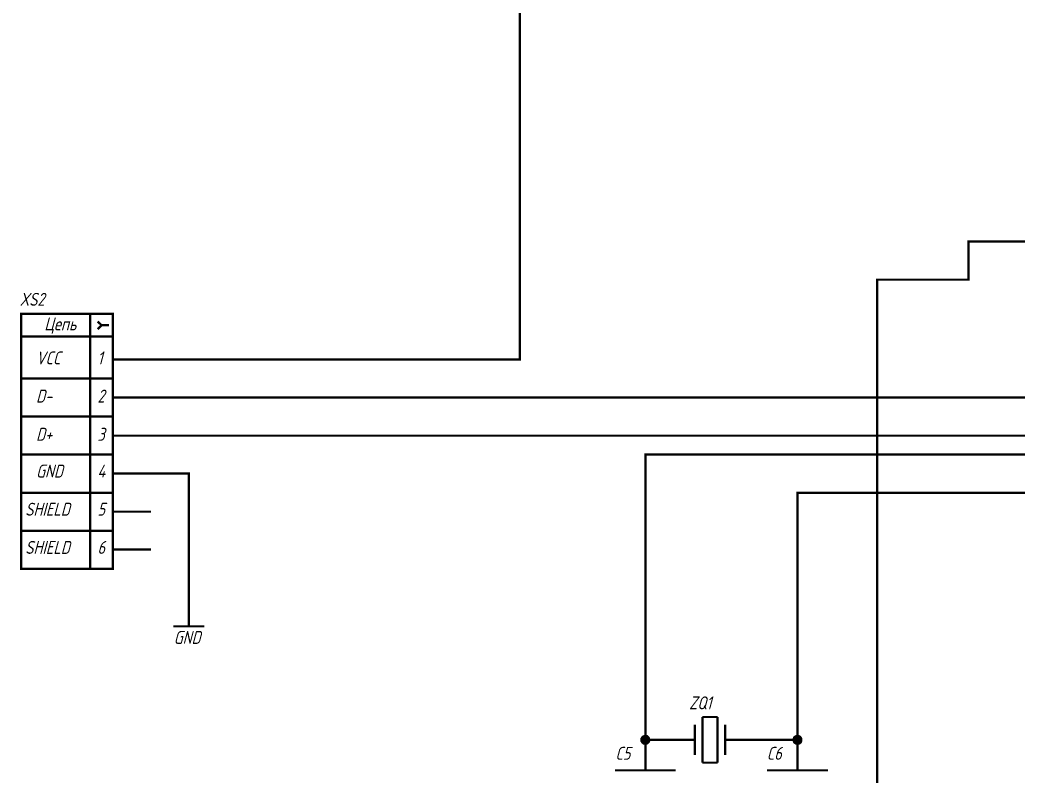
# Model space of a CAD drawing. Header units: millimetres. Extents: x 0 to 841, y 0 to 594.
# Drawn here: x 165.8 to 297, y 153.8 to 253.1 of the extents above; entities that cross this region are included whole.
import ezdxf

# ---------------------------------------------------------------- set-up
doc = ezdxf.new("R2010")
doc.units = ezdxf.units.MM
doc.layers.add('Sheet', color=255, linetype='Continuous')
doc.styles.get("Standard").update_dxf_attribs({"font": '', "oblique": 15})
doc.styles.get('Standard').set_extended_font_data('GOST type A')

msp = doc.modelspace()

# ---------------------------------------------------------------- linework, layer by layer
at = {"layer": 'Sheet', "color": 18, "true_color": 0x000000, "const_width": 0.3}
for points in [[(183.01, 208.5), (183.01, 208.5), (231.51, 208.5), (231.51, 278.99), (248.51, 278.99), (248.51, 294.49)], [(465.5, 103.5), (278.5, 103.5), (278.5, 218.99), (290.51, 218.99), (290.51, 224), (305.52, 224), (305.52, 224), (338.02, 224), (338.02, 221), (339.5, 221)], [(175.01, 214.51), (175.01, 181)], [(176.52, 213.01), (176, 213.5)], [(176.52, 213.01), (176, 212.49)], [(177.5, 213.01), (176.52, 213.01)], [(178.02, 211.51), (166.01, 211.51)], [(178.02, 208.5), (183.01, 208.5)], [(178.02, 206), (166.01, 206)], [(183.01, 198.49), (312.01, 198.49), (312.01, 206), (339.5, 206)], [(178.02, 203.49), (183.01, 203.49)], [(183.01, 203.49), (307.02, 203.49), (307.02, 203.49), (317.01, 203.49), (317.01, 201), (339.5, 201)], [(178.02, 201), (166.01, 201)], [(178.02, 198.49), (183.01, 198.49)], [(178.02, 196.01), (166.01, 196.01)], [(248.02, 157.5), (248.02, 158.51), (248.02, 196.01), (339.5, 196.01)], [(178.02, 193.5), (183.01, 193.5)], [(188.01, 178.49), (188.01, 193.5), (183.01, 193.5)], [(178.02, 190.99), (166.01, 190.99)], [(268.02, 157.5), (268.02, 158.51), (268.02, 190.99), (339.5, 190.99)], [(178.02, 188.5), (183.01, 188.5)], [(178.02, 185.99), (166.01, 185.99)], [(178.02, 183.51), (183.01, 183.51)], [(188.01, 178.49), (188.01, 173.43)], [(185.97, 173.43), (190.04, 173.43)], [(255.52, 155.51), (255.52, 161.51)], [(255.52, 161.51), (257.51, 161.51)], [(257.51, 161.51), (257.51, 155.51)], [(254.51, 160.51), (254.51, 156.5)], [(258.5, 160.51), (258.5, 156.5)], [(247.5, 158.51), (247.5, 158.53), (247.5, 158.56), (247.5, 158.58), (247.5, 158.6), (247.52, 158.62), (247.52, 158.65), (247.52, 158.69), (247.55, 158.71), (247.55, 158.71), (247.57, 158.74), (247.57, 158.76), (247.59, 158.78), (247.59, 158.8), (247.61, 158.83), (247.64, 158.85), (247.66, 158.85), (247.66, 158.87), (247.68, 158.89), (247.7, 158.92), (247.73, 158.92), (247.75, 158.94), (247.77, 158.94), (247.79, 158.96), (247.82, 158.96), (247.84, 158.98), (247.86, 158.98), (247.88, 158.98), (247.91, 159), (247.93, 159), (247.97, 159), (247.99, 159), (248.02, 159)], [(247.5, 158.51), (247.5, 158.53), (247.5, 158.56), (247.5, 158.58), (247.5, 158.6), (247.52, 158.62), (247.52, 158.65), (247.52, 158.69), (247.55, 158.71), (247.55, 158.71), (247.57, 158.74), (247.57, 158.76), (247.59, 158.78), (247.59, 158.8), (247.61, 158.83), (247.64, 158.85), (247.66, 158.85), (247.66, 158.87), (247.68, 158.89), (247.7, 158.92), (247.73, 158.92), (247.75, 158.94), (247.77, 158.94), (247.79, 158.96), (247.82, 158.96), (247.84, 158.98), (247.86, 158.98), (247.88, 158.98), (247.91, 159), (247.93, 159), (247.97, 159), (247.99, 159), (248.02, 159)], [(247.5, 158.51), (247.5, 158.53), (247.5, 158.56), (247.5, 158.58), (247.5, 158.6), (247.52, 158.62), (247.52, 158.65), (247.52, 158.69), (247.55, 158.71), (247.55, 158.71), (247.57, 158.74), (247.57, 158.76), (247.59, 158.78), (247.59, 158.8), (247.61, 158.83), (247.64, 158.85), (247.66, 158.85), (247.66, 158.87), (247.68, 158.89), (247.7, 158.92), (247.73, 158.92), (247.75, 158.94), (247.77, 158.94), (247.79, 158.96), (247.82, 158.96), (247.84, 158.98), (247.86, 158.98), (247.88, 158.98), (247.91, 159), (247.93, 159), (247.97, 159), (247.99, 159), (248.02, 159)], [(247.5, 158.51), (247.5, 158.53), (247.5, 158.56), (247.5, 158.58), (247.5, 158.6), (247.52, 158.62), (247.52, 158.65), (247.52, 158.69), (247.55, 158.71), (247.55, 158.71), (247.57, 158.74), (247.57, 158.76), (247.59, 158.78), (247.59, 158.8), (247.61, 158.83), (247.64, 158.85), (247.66, 158.85), (247.66, 158.87), (247.68, 158.89), (247.7, 158.92), (247.73, 158.92), (247.75, 158.94), (247.77, 158.94), (247.79, 158.96), (247.82, 158.96), (247.84, 158.98), (247.86, 158.98), (247.88, 158.98), (247.91, 159), (247.93, 159), (247.97, 159), (247.99, 159), (248.02, 159)], [(247.5, 158.51), (247.5, 158.53), (247.5, 158.56), (247.5, 158.58), (247.5, 158.6), (247.52, 158.62), (247.52, 158.65), (247.52, 158.69), (247.55, 158.71), (247.55, 158.71), (247.57, 158.74), (247.57, 158.76), (247.59, 158.78), (247.59, 158.8), (247.61, 158.83), (247.64, 158.85), (247.66, 158.85), (247.66, 158.87), (247.68, 158.89), (247.7, 158.92), (247.73, 158.92), (247.75, 158.94), (247.77, 158.94), (247.79, 158.96), (247.82, 158.96), (247.84, 158.98), (247.86, 158.98), (247.88, 158.98), (247.91, 159), (247.93, 159), (247.97, 159), (247.99, 159), (248.02, 159)], [(247.5, 158.51), (247.5, 158.53), (247.5, 158.56), (247.5, 158.58), (247.5, 158.6), (247.52, 158.62), (247.52, 158.65), (247.52, 158.69), (247.55, 158.71), (247.55, 158.71), (247.57, 158.74), (247.57, 158.76), (247.59, 158.78), (247.59, 158.8), (247.61, 158.83), (247.64, 158.85), (247.66, 158.85), (247.66, 158.87), (247.68, 158.89), (247.7, 158.92), (247.73, 158.92), (247.75, 158.94), (247.77, 158.94), (247.79, 158.96), (247.82, 158.96), (247.84, 158.98), (247.86, 158.98), (247.88, 158.98), (247.91, 159), (247.93, 159), (247.97, 159), (247.99, 159), (248.02, 159)], [(247.5, 158.51), (247.5, 158.53), (247.5, 158.56), (247.5, 158.58), (247.5, 158.6), (247.52, 158.62), (247.52, 158.65), (247.52, 158.69), (247.55, 158.71), (247.55, 158.71), (247.57, 158.74), (247.57, 158.76), (247.59, 158.78), (247.59, 158.8), (247.61, 158.83), (247.64, 158.85), (247.66, 158.85), (247.66, 158.87), (247.68, 158.89), (247.7, 158.92), (247.73, 158.92), (247.75, 158.94), (247.77, 158.94), (247.79, 158.96), (247.82, 158.96), (247.84, 158.98), (247.86, 158.98), (247.88, 158.98), (247.91, 159), (247.93, 159), (247.97, 159), (247.99, 159), (248.02, 159)], [(247.5, 158.51), (247.5, 158.53), (247.5, 158.56), (247.5, 158.58), (247.5, 158.6), (247.52, 158.62), (247.52, 158.65), (247.52, 158.69), (247.55, 158.71), (247.55, 158.71), (247.57, 158.74), (247.57, 158.76), (247.59, 158.78), (247.59, 158.8), (247.61, 158.83), (247.64, 158.85), (247.66, 158.85), (247.66, 158.87), (247.68, 158.89), (247.7, 158.92), (247.73, 158.92), (247.75, 158.94), (247.77, 158.94), (247.79, 158.96), (247.82, 158.96), (247.84, 158.98), (247.86, 158.98), (247.88, 158.98), (247.91, 159), (247.93, 159), (247.97, 159), (247.99, 159), (248.02, 159)], [(248.02, 159), (248.02, 159)], [(248.02, 159), (248.04, 159), (248.06, 159), (248.08, 159), (248.11, 159), (248.13, 158.98), (248.15, 158.98), (248.2, 158.98), (248.2, 158.96), (248.22, 158.96), (248.24, 158.94), (248.26, 158.94), (248.29, 158.92), (248.31, 158.92), (248.33, 158.89), (248.35, 158.87), (248.38, 158.85), (248.38, 158.85), (248.4, 158.83), (248.42, 158.8), (248.42, 158.78), (248.44, 158.76), (248.44, 158.74), (248.47, 158.71), (248.47, 158.71), (248.49, 158.69), (248.49, 158.65), (248.49, 158.62), (248.51, 158.6), (248.51, 158.58), (248.51, 158.56), (248.51, 158.53), (248.51, 158.51)], [(248.02, 159), (248.02, 159)], [(248.02, 159), (248.04, 159), (248.06, 159), (248.08, 159), (248.11, 159), (248.13, 158.98), (248.15, 158.98), (248.2, 158.98), (248.2, 158.96), (248.22, 158.96), (248.24, 158.94), (248.26, 158.94), (248.29, 158.92), (248.31, 158.92), (248.33, 158.89), (248.35, 158.87), (248.38, 158.85), (248.38, 158.85), (248.4, 158.83), (248.42, 158.8), (248.42, 158.78), (248.44, 158.76), (248.44, 158.74), (248.47, 158.71), (248.47, 158.71), (248.49, 158.69), (248.49, 158.65), (248.49, 158.62), (248.51, 158.6), (248.51, 158.58), (248.51, 158.56), (248.51, 158.53), (248.51, 158.51)], [(248.02, 159), (248.02, 159)], [(248.02, 159), (248.04, 159), (248.06, 159), (248.08, 159), (248.11, 159), (248.13, 158.98), (248.15, 158.98), (248.2, 158.98), (248.2, 158.96), (248.22, 158.96), (248.24, 158.94), (248.26, 158.94), (248.29, 158.92), (248.31, 158.92), (248.33, 158.89), (248.35, 158.87), (248.38, 158.85), (248.38, 158.85), (248.4, 158.83), (248.42, 158.8), (248.42, 158.78), (248.44, 158.76), (248.44, 158.74), (248.47, 158.71), (248.47, 158.71), (248.49, 158.69), (248.49, 158.65), (248.49, 158.62), (248.51, 158.6), (248.51, 158.58), (248.51, 158.56), (248.51, 158.53), (248.51, 158.51)], [(248.02, 159), (248.02, 159)], [(248.02, 159), (248.04, 159), (248.06, 159), (248.08, 159), (248.11, 159), (248.13, 158.98), (248.15, 158.98), (248.2, 158.98), (248.2, 158.96), (248.22, 158.96), (248.24, 158.94), (248.26, 158.94), (248.29, 158.92), (248.31, 158.92), (248.33, 158.89), (248.35, 158.87), (248.38, 158.85), (248.38, 158.85), (248.4, 158.83), (248.42, 158.8), (248.42, 158.78), (248.44, 158.76), (248.44, 158.74), (248.47, 158.71), (248.47, 158.71), (248.49, 158.69), (248.49, 158.65), (248.49, 158.62), (248.51, 158.6), (248.51, 158.58), (248.51, 158.56), (248.51, 158.53), (248.51, 158.51)], [(248.02, 159), (248.02, 159)], [(248.02, 159), (248.04, 159), (248.06, 159), (248.08, 159), (248.11, 159), (248.13, 158.98), (248.15, 158.98), (248.2, 158.98), (248.2, 158.96), (248.22, 158.96), (248.24, 158.94), (248.26, 158.94), (248.29, 158.92), (248.31, 158.92), (248.33, 158.89), (248.35, 158.87), (248.38, 158.85), (248.38, 158.85), (248.4, 158.83), (248.42, 158.8), (248.42, 158.78), (248.44, 158.76), (248.44, 158.74), (248.47, 158.71), (248.47, 158.71), (248.49, 158.69), (248.49, 158.65), (248.49, 158.62), (248.51, 158.6), (248.51, 158.58), (248.51, 158.56), (248.51, 158.53), (248.51, 158.51)], [(248.02, 159), (248.02, 159)], [(248.02, 159), (248.04, 159), (248.06, 159), (248.08, 159), (248.11, 159), (248.13, 158.98), (248.15, 158.98), (248.2, 158.98), (248.2, 158.96), (248.22, 158.96), (248.24, 158.94), (248.26, 158.94), (248.29, 158.92), (248.31, 158.92), (248.33, 158.89), (248.35, 158.87), (248.38, 158.85), (248.38, 158.85), (248.4, 158.83), (248.42, 158.8), (248.42, 158.78), (248.44, 158.76), (248.44, 158.74), (248.47, 158.71), (248.47, 158.71), (248.49, 158.69), (248.49, 158.65), (248.49, 158.62), (248.51, 158.6), (248.51, 158.58), (248.51, 158.56), (248.51, 158.53), (248.51, 158.51)], [(248.02, 159), (248.02, 159)], [(248.02, 159), (248.04, 159), (248.06, 159), (248.08, 159), (248.11, 159), (248.13, 158.98), (248.15, 158.98), (248.2, 158.98), (248.2, 158.96), (248.22, 158.96), (248.24, 158.94), (248.26, 158.94), (248.29, 158.92), (248.31, 158.92), (248.33, 158.89), (248.35, 158.87), (248.38, 158.85), (248.38, 158.85), (248.4, 158.83), (248.42, 158.8), (248.42, 158.78), (248.44, 158.76), (248.44, 158.74), (248.47, 158.71), (248.47, 158.71), (248.49, 158.69), (248.49, 158.65), (248.49, 158.62), (248.51, 158.6), (248.51, 158.58), (248.51, 158.56), (248.51, 158.53), (248.51, 158.51)], [(248.02, 159), (248.02, 159)], [(248.02, 159), (248.04, 159), (248.06, 159), (248.08, 159), (248.11, 159), (248.13, 158.98), (248.15, 158.98), (248.2, 158.98), (248.2, 158.96), (248.22, 158.96), (248.24, 158.94), (248.26, 158.94), (248.29, 158.92), (248.31, 158.92), (248.33, 158.89), (248.35, 158.87), (248.38, 158.85), (248.38, 158.85), (248.4, 158.83), (248.42, 158.8), (248.42, 158.78), (248.44, 158.76), (248.44, 158.74), (248.47, 158.71), (248.47, 158.71), (248.49, 158.69), (248.49, 158.65), (248.49, 158.62), (248.51, 158.6), (248.51, 158.58), (248.51, 158.56), (248.51, 158.53), (248.51, 158.51)], [(267.51, 158.51), (267.51, 158.53), (267.51, 158.56), (267.51, 158.58), (267.51, 158.6), (267.53, 158.62), (267.53, 158.65), (267.53, 158.69), (267.55, 158.71), (267.55, 158.71), (267.57, 158.74), (267.57, 158.76), (267.59, 158.78), (267.59, 158.8), (267.62, 158.83), (267.64, 158.85), (267.66, 158.85), (267.66, 158.87), (267.68, 158.89), (267.71, 158.92), (267.73, 158.92), (267.75, 158.94), (267.77, 158.94), (267.8, 158.96), (267.82, 158.96), (267.84, 158.98), (267.86, 158.98), (267.89, 158.98), (267.91, 159), (267.93, 159), (267.98, 159), (268, 159), (268.02, 159)], [(267.51, 158.51), (267.51, 158.53), (267.51, 158.56), (267.51, 158.58), (267.51, 158.6), (267.53, 158.62), (267.53, 158.65), (267.53, 158.69), (267.55, 158.71), (267.55, 158.71), (267.57, 158.74), (267.57, 158.76), (267.59, 158.78), (267.59, 158.8), (267.62, 158.83), (267.64, 158.85), (267.66, 158.85), (267.66, 158.87), (267.68, 158.89), (267.71, 158.92), (267.73, 158.92), (267.75, 158.94), (267.77, 158.94), (267.8, 158.96), (267.82, 158.96), (267.84, 158.98), (267.86, 158.98), (267.89, 158.98), (267.91, 159), (267.93, 159), (267.98, 159), (268, 159), (268.02, 159)], [(267.51, 158.51), (267.51, 158.53), (267.51, 158.56), (267.51, 158.58), (267.51, 158.6), (267.53, 158.62), (267.53, 158.65), (267.53, 158.69), (267.55, 158.71), (267.55, 158.71), (267.57, 158.74), (267.57, 158.76), (267.59, 158.78), (267.59, 158.8), (267.62, 158.83), (267.64, 158.85), (267.66, 158.85), (267.66, 158.87), (267.68, 158.89), (267.71, 158.92), (267.73, 158.92), (267.75, 158.94), (267.77, 158.94), (267.8, 158.96), (267.82, 158.96), (267.84, 158.98), (267.86, 158.98), (267.89, 158.98), (267.91, 159), (267.93, 159), (267.98, 159), (268, 159), (268.02, 159)], [(267.51, 158.51), (267.51, 158.53), (267.51, 158.56), (267.51, 158.58), (267.51, 158.6), (267.53, 158.62), (267.53, 158.65), (267.53, 158.69), (267.55, 158.71), (267.55, 158.71), (267.57, 158.74), (267.57, 158.76), (267.59, 158.78), (267.59, 158.8), (267.62, 158.83), (267.64, 158.85), (267.66, 158.85), (267.66, 158.87), (267.68, 158.89), (267.71, 158.92), (267.73, 158.92), (267.75, 158.94), (267.77, 158.94), (267.8, 158.96), (267.82, 158.96), (267.84, 158.98), (267.86, 158.98), (267.89, 158.98), (267.91, 159), (267.93, 159), (267.98, 159), (268, 159), (268.02, 159)], [(267.51, 158.51), (267.51, 158.53), (267.51, 158.56), (267.51, 158.58), (267.51, 158.6), (267.53, 158.62), (267.53, 158.65), (267.53, 158.69), (267.55, 158.71), (267.55, 158.71), (267.57, 158.74), (267.57, 158.76), (267.59, 158.78), (267.59, 158.8), (267.62, 158.83), (267.64, 158.85), (267.66, 158.85), (267.66, 158.87), (267.68, 158.89), (267.71, 158.92), (267.73, 158.92), (267.75, 158.94), (267.77, 158.94), (267.8, 158.96), (267.82, 158.96), (267.84, 158.98), (267.86, 158.98), (267.89, 158.98), (267.91, 159), (267.93, 159), (267.98, 159), (268, 159), (268.02, 159)], [(267.51, 158.51), (267.51, 158.53), (267.51, 158.56), (267.51, 158.58), (267.51, 158.6), (267.53, 158.62), (267.53, 158.65), (267.53, 158.69), (267.55, 158.71), (267.55, 158.71), (267.57, 158.74), (267.57, 158.76), (267.59, 158.78), (267.59, 158.8), (267.62, 158.83), (267.64, 158.85), (267.66, 158.85), (267.66, 158.87), (267.68, 158.89), (267.71, 158.92), (267.73, 158.92), (267.75, 158.94), (267.77, 158.94), (267.8, 158.96), (267.82, 158.96), (267.84, 158.98), (267.86, 158.98), (267.89, 158.98), (267.91, 159), (267.93, 159), (267.98, 159), (268, 159), (268.02, 159)], [(267.51, 158.51), (267.51, 158.53), (267.51, 158.56), (267.51, 158.58), (267.51, 158.6), (267.53, 158.62), (267.53, 158.65), (267.53, 158.69), (267.55, 158.71), (267.55, 158.71), (267.57, 158.74), (267.57, 158.76), (267.59, 158.78), (267.59, 158.8), (267.62, 158.83), (267.64, 158.85), (267.66, 158.85), (267.66, 158.87), (267.68, 158.89), (267.71, 158.92), (267.73, 158.92), (267.75, 158.94), (267.77, 158.94), (267.8, 158.96), (267.82, 158.96), (267.84, 158.98), (267.86, 158.98), (267.89, 158.98), (267.91, 159), (267.93, 159), (267.98, 159), (268, 159), (268.02, 159)], [(267.51, 158.51), (267.51, 158.53), (267.51, 158.56), (267.51, 158.58), (267.51, 158.6), (267.53, 158.62), (267.53, 158.65), (267.53, 158.69), (267.55, 158.71), (267.55, 158.71), (267.57, 158.74), (267.57, 158.76), (267.59, 158.78), (267.59, 158.8), (267.62, 158.83), (267.64, 158.85), (267.66, 158.85), (267.66, 158.87), (267.68, 158.89), (267.71, 158.92), (267.73, 158.92), (267.75, 158.94), (267.77, 158.94), (267.8, 158.96), (267.82, 158.96), (267.84, 158.98), (267.86, 158.98), (267.89, 158.98), (267.91, 159), (267.93, 159), (267.98, 159), (268, 159), (268.02, 159)], [(268.02, 159), (268.02, 159)], [(268.02, 159), (268.04, 159), (268.07, 159), (268.09, 159), (268.11, 159), (268.13, 158.98), (268.15, 158.98), (268.2, 158.98), (268.22, 158.96), (268.22, 158.96), (268.24, 158.94), (268.27, 158.94), (268.29, 158.92), (268.31, 158.92), (268.33, 158.89), (268.36, 158.87), (268.36, 158.85), (268.38, 158.85), (268.4, 158.83), (268.42, 158.8), (268.42, 158.78), (268.45, 158.76), (268.45, 158.74), (268.47, 158.71), (268.47, 158.71), (268.49, 158.69), (268.49, 158.65), (268.49, 158.62), (268.51, 158.6), (268.51, 158.58), (268.51, 158.56), (268.51, 158.53), (268.51, 158.51)], [(268.02, 159), (268.02, 159)], [(268.02, 159), (268.04, 159), (268.07, 159), (268.09, 159), (268.11, 159), (268.13, 158.98), (268.15, 158.98), (268.2, 158.98), (268.22, 158.96), (268.22, 158.96), (268.24, 158.94), (268.27, 158.94), (268.29, 158.92), (268.31, 158.92), (268.33, 158.89), (268.36, 158.87), (268.36, 158.85), (268.38, 158.85), (268.4, 158.83), (268.42, 158.8), (268.42, 158.78), (268.45, 158.76), (268.45, 158.74), (268.47, 158.71), (268.47, 158.71), (268.49, 158.69), (268.49, 158.65), (268.49, 158.62), (268.51, 158.6), (268.51, 158.58), (268.51, 158.56), (268.51, 158.53), (268.51, 158.51)], [(268.02, 159), (268.02, 159)], [(268.02, 159), (268.04, 159), (268.07, 159), (268.09, 159), (268.11, 159), (268.13, 158.98), (268.15, 158.98), (268.2, 158.98), (268.22, 158.96), (268.22, 158.96), (268.24, 158.94), (268.27, 158.94), (268.29, 158.92), (268.31, 158.92), (268.33, 158.89), (268.36, 158.87), (268.36, 158.85), (268.38, 158.85), (268.4, 158.83), (268.42, 158.8), (268.42, 158.78), (268.45, 158.76), (268.45, 158.74), (268.47, 158.71), (268.47, 158.71), (268.49, 158.69), (268.49, 158.65), (268.49, 158.62), (268.51, 158.6), (268.51, 158.58), (268.51, 158.56), (268.51, 158.53), (268.51, 158.51)], [(268.02, 159), (268.02, 159)], [(268.02, 159), (268.04, 159), (268.07, 159), (268.09, 159), (268.11, 159), (268.13, 158.98), (268.15, 158.98), (268.2, 158.98), (268.22, 158.96), (268.22, 158.96), (268.24, 158.94), (268.27, 158.94), (268.29, 158.92), (268.31, 158.92), (268.33, 158.89), (268.36, 158.87), (268.36, 158.85), (268.38, 158.85), (268.4, 158.83), (268.42, 158.8), (268.42, 158.78), (268.45, 158.76), (268.45, 158.74), (268.47, 158.71), (268.47, 158.71), (268.49, 158.69), (268.49, 158.65), (268.49, 158.62), (268.51, 158.6), (268.51, 158.58), (268.51, 158.56), (268.51, 158.53), (268.51, 158.51)], [(268.02, 159), (268.02, 159)], [(268.02, 159), (268.04, 159), (268.07, 159), (268.09, 159), (268.11, 159), (268.13, 158.98), (268.15, 158.98), (268.2, 158.98), (268.22, 158.96), (268.22, 158.96), (268.24, 158.94), (268.27, 158.94), (268.29, 158.92), (268.31, 158.92), (268.33, 158.89), (268.36, 158.87), (268.36, 158.85), (268.38, 158.85), (268.4, 158.83), (268.42, 158.8), (268.42, 158.78), (268.45, 158.76), (268.45, 158.74), (268.47, 158.71), (268.47, 158.71), (268.49, 158.69), (268.49, 158.65), (268.49, 158.62), (268.51, 158.6), (268.51, 158.58), (268.51, 158.56), (268.51, 158.53), (268.51, 158.51)], [(268.02, 159), (268.02, 159)], [(268.02, 159), (268.04, 159), (268.07, 159), (268.09, 159), (268.11, 159), (268.13, 158.98), (268.15, 158.98), (268.2, 158.98), (268.22, 158.96), (268.22, 158.96), (268.24, 158.94), (268.27, 158.94), (268.29, 158.92), (268.31, 158.92), (268.33, 158.89), (268.36, 158.87), (268.36, 158.85), (268.38, 158.85), (268.4, 158.83), (268.42, 158.8), (268.42, 158.78), (268.45, 158.76), (268.45, 158.74), (268.47, 158.71), (268.47, 158.71), (268.49, 158.69), (268.49, 158.65), (268.49, 158.62), (268.51, 158.6), (268.51, 158.58), (268.51, 158.56), (268.51, 158.53), (268.51, 158.51)], [(268.02, 159), (268.02, 159)], [(268.02, 159), (268.04, 159), (268.07, 159), (268.09, 159), (268.11, 159), (268.13, 158.98), (268.15, 158.98), (268.2, 158.98), (268.22, 158.96), (268.22, 158.96), (268.24, 158.94), (268.27, 158.94), (268.29, 158.92), (268.31, 158.92), (268.33, 158.89), (268.36, 158.87), (268.36, 158.85), (268.38, 158.85), (268.4, 158.83), (268.42, 158.8), (268.42, 158.78), (268.45, 158.76), (268.45, 158.74), (268.47, 158.71), (268.47, 158.71), (268.49, 158.69), (268.49, 158.65), (268.49, 158.62), (268.51, 158.6), (268.51, 158.58), (268.51, 158.56), (268.51, 158.53), (268.51, 158.51)], [(268.02, 159), (268.02, 159)], [(268.02, 159), (268.04, 159), (268.07, 159), (268.09, 159), (268.11, 159), (268.13, 158.98), (268.15, 158.98), (268.2, 158.98), (268.22, 158.96), (268.22, 158.96), (268.24, 158.94), (268.27, 158.94), (268.29, 158.92), (268.31, 158.92), (268.33, 158.89), (268.36, 158.87), (268.36, 158.85), (268.38, 158.85), (268.4, 158.83), (268.42, 158.8), (268.42, 158.78), (268.45, 158.76), (268.45, 158.74), (268.47, 158.71), (268.47, 158.71), (268.49, 158.69), (268.49, 158.65), (268.49, 158.62), (268.51, 158.6), (268.51, 158.58), (268.51, 158.56), (268.51, 158.53), (268.51, 158.51)], [(248.02, 158), (247.99, 158), (247.97, 158), (247.93, 158), (247.91, 158), (247.88, 158.02), (247.86, 158.02), (247.84, 158.02), (247.82, 158.04), (247.79, 158.04), (247.77, 158.06), (247.75, 158.06), (247.73, 158.09), (247.7, 158.09), (247.68, 158.11), (247.66, 158.13), (247.66, 158.15), (247.64, 158.15), (247.61, 158.18), (247.59, 158.2), (247.59, 158.22), (247.57, 158.24), (247.57, 158.27), (247.55, 158.29), (247.55, 158.31), (247.52, 158.33), (247.52, 158.36), (247.52, 158.38), (247.5, 158.4), (247.5, 158.42), (247.5, 158.47), (247.5, 158.49), (247.5, 158.51)], [(247.5, 158.51), (247.5, 158.51)], [(248.02, 158), (247.99, 158), (247.97, 158), (247.93, 158), (247.91, 158), (247.88, 158.02), (247.86, 158.02), (247.84, 158.02), (247.82, 158.04), (247.79, 158.04), (247.77, 158.06), (247.75, 158.06), (247.73, 158.09), (247.7, 158.09), (247.68, 158.11), (247.66, 158.13), (247.66, 158.15), (247.64, 158.15), (247.61, 158.18), (247.59, 158.2), (247.59, 158.22), (247.57, 158.24), (247.57, 158.27), (247.55, 158.29), (247.55, 158.31), (247.52, 158.33), (247.52, 158.36), (247.52, 158.38), (247.5, 158.4), (247.5, 158.42), (247.5, 158.47), (247.5, 158.49), (247.5, 158.51)], [(247.5, 158.51), (247.5, 158.51)], [(248.02, 158), (247.99, 158), (247.97, 158), (247.93, 158), (247.91, 158), (247.88, 158.02), (247.86, 158.02), (247.84, 158.02), (247.82, 158.04), (247.79, 158.04), (247.77, 158.06), (247.75, 158.06), (247.73, 158.09), (247.7, 158.09), (247.68, 158.11), (247.66, 158.13), (247.66, 158.15), (247.64, 158.15), (247.61, 158.18), (247.59, 158.2), (247.59, 158.22), (247.57, 158.24), (247.57, 158.27), (247.55, 158.29), (247.55, 158.31), (247.52, 158.33), (247.52, 158.36), (247.52, 158.38), (247.5, 158.4), (247.5, 158.42), (247.5, 158.47), (247.5, 158.49), (247.5, 158.51)], [(247.5, 158.51), (247.5, 158.51)], [(248.02, 158), (247.99, 158), (247.97, 158), (247.93, 158), (247.91, 158), (247.88, 158.02), (247.86, 158.02), (247.84, 158.02), (247.82, 158.04), (247.79, 158.04), (247.77, 158.06), (247.75, 158.06), (247.73, 158.09), (247.7, 158.09), (247.68, 158.11), (247.66, 158.13), (247.66, 158.15), (247.64, 158.15), (247.61, 158.18), (247.59, 158.2), (247.59, 158.22), (247.57, 158.24), (247.57, 158.27), (247.55, 158.29), (247.55, 158.31), (247.52, 158.33), (247.52, 158.36), (247.52, 158.38), (247.5, 158.4), (247.5, 158.42), (247.5, 158.47), (247.5, 158.49), (247.5, 158.51)], [(247.5, 158.51), (247.5, 158.51)], [(248.02, 158), (247.99, 158), (247.97, 158), (247.93, 158), (247.91, 158), (247.88, 158.02), (247.86, 158.02), (247.84, 158.02), (247.82, 158.04), (247.79, 158.04), (247.77, 158.06), (247.75, 158.06), (247.73, 158.09), (247.7, 158.09), (247.68, 158.11), (247.66, 158.13), (247.66, 158.15), (247.64, 158.15), (247.61, 158.18), (247.59, 158.2), (247.59, 158.22), (247.57, 158.24), (247.57, 158.27), (247.55, 158.29), (247.55, 158.31), (247.52, 158.33), (247.52, 158.36), (247.52, 158.38), (247.5, 158.4), (247.5, 158.42), (247.5, 158.47), (247.5, 158.49), (247.5, 158.51)], [(247.5, 158.51), (247.5, 158.51)], [(248.02, 158), (247.99, 158), (247.97, 158), (247.93, 158), (247.91, 158), (247.88, 158.02), (247.86, 158.02), (247.84, 158.02), (247.82, 158.04), (247.79, 158.04), (247.77, 158.06), (247.75, 158.06), (247.73, 158.09), (247.7, 158.09), (247.68, 158.11), (247.66, 158.13), (247.66, 158.15), (247.64, 158.15), (247.61, 158.18), (247.59, 158.2), (247.59, 158.22), (247.57, 158.24), (247.57, 158.27), (247.55, 158.29), (247.55, 158.31), (247.52, 158.33), (247.52, 158.36), (247.52, 158.38), (247.5, 158.4), (247.5, 158.42), (247.5, 158.47), (247.5, 158.49), (247.5, 158.51)], [(247.5, 158.51), (247.5, 158.51)], [(248.02, 158), (247.99, 158), (247.97, 158), (247.93, 158), (247.91, 158), (247.88, 158.02), (247.86, 158.02), (247.84, 158.02), (247.82, 158.04), (247.79, 158.04), (247.77, 158.06), (247.75, 158.06), (247.73, 158.09), (247.7, 158.09), (247.68, 158.11), (247.66, 158.13), (247.66, 158.15), (247.64, 158.15), (247.61, 158.18), (247.59, 158.2), (247.59, 158.22), (247.57, 158.24), (247.57, 158.27), (247.55, 158.29), (247.55, 158.31), (247.52, 158.33), (247.52, 158.36), (247.52, 158.38), (247.5, 158.4), (247.5, 158.42), (247.5, 158.47), (247.5, 158.49), (247.5, 158.51)], [(247.5, 158.51), (247.5, 158.51)], [(248.02, 158), (247.99, 158), (247.97, 158), (247.93, 158), (247.91, 158), (247.88, 158.02), (247.86, 158.02), (247.84, 158.02), (247.82, 158.04), (247.79, 158.04), (247.77, 158.06), (247.75, 158.06), (247.73, 158.09), (247.7, 158.09), (247.68, 158.11), (247.66, 158.13), (247.66, 158.15), (247.64, 158.15), (247.61, 158.18), (247.59, 158.2), (247.59, 158.22), (247.57, 158.24), (247.57, 158.27), (247.55, 158.29), (247.55, 158.31), (247.52, 158.33), (247.52, 158.36), (247.52, 158.38), (247.5, 158.4), (247.5, 158.42), (247.5, 158.47), (247.5, 158.49), (247.5, 158.51)], [(247.5, 158.51), (247.5, 158.51)], [(248.02, 158.51), (252, 158.51)], [(248.51, 158.51), (248.51, 158.49), (248.51, 158.47), (248.51, 158.42), (248.51, 158.4), (248.49, 158.38), (248.49, 158.36), (248.49, 158.33), (248.47, 158.31), (248.47, 158.29), (248.44, 158.27), (248.44, 158.24), (248.42, 158.22), (248.42, 158.2), (248.4, 158.18), (248.38, 158.15), (248.38, 158.15), (248.35, 158.13), (248.33, 158.11), (248.31, 158.09), (248.29, 158.09), (248.26, 158.06), (248.24, 158.06), (248.22, 158.04), (248.2, 158.04), (248.2, 158.02), (248.15, 158.02), (248.13, 158.02), (248.11, 158), (248.08, 158), (248.06, 158), (248.04, 158), (248.02, 158)], [(248.51, 158.51), (248.51, 158.49), (248.51, 158.47), (248.51, 158.42), (248.51, 158.4), (248.49, 158.38), (248.49, 158.36), (248.49, 158.33), (248.47, 158.31), (248.47, 158.29), (248.44, 158.27), (248.44, 158.24), (248.42, 158.22), (248.42, 158.2), (248.4, 158.18), (248.38, 158.15), (248.38, 158.15), (248.35, 158.13), (248.33, 158.11), (248.31, 158.09), (248.29, 158.09), (248.26, 158.06), (248.24, 158.06), (248.22, 158.04), (248.2, 158.04), (248.2, 158.02), (248.15, 158.02), (248.13, 158.02), (248.11, 158), (248.08, 158), (248.06, 158), (248.04, 158), (248.02, 158)], [(248.51, 158.51), (248.51, 158.49), (248.51, 158.47), (248.51, 158.42), (248.51, 158.4), (248.49, 158.38), (248.49, 158.36), (248.49, 158.33), (248.47, 158.31), (248.47, 158.29), (248.44, 158.27), (248.44, 158.24), (248.42, 158.22), (248.42, 158.2), (248.4, 158.18), (248.38, 158.15), (248.38, 158.15), (248.35, 158.13), (248.33, 158.11), (248.31, 158.09), (248.29, 158.09), (248.26, 158.06), (248.24, 158.06), (248.22, 158.04), (248.2, 158.04), (248.2, 158.02), (248.15, 158.02), (248.13, 158.02), (248.11, 158), (248.08, 158), (248.06, 158), (248.04, 158), (248.02, 158)], [(248.51, 158.51), (248.51, 158.49), (248.51, 158.47), (248.51, 158.42), (248.51, 158.4), (248.49, 158.38), (248.49, 158.36), (248.49, 158.33), (248.47, 158.31), (248.47, 158.29), (248.44, 158.27), (248.44, 158.24), (248.42, 158.22), (248.42, 158.2), (248.4, 158.18), (248.38, 158.15), (248.38, 158.15), (248.35, 158.13), (248.33, 158.11), (248.31, 158.09), (248.29, 158.09), (248.26, 158.06), (248.24, 158.06), (248.22, 158.04), (248.2, 158.04), (248.2, 158.02), (248.15, 158.02), (248.13, 158.02), (248.11, 158), (248.08, 158), (248.06, 158), (248.04, 158), (248.02, 158)], [(248.51, 158.51), (248.51, 158.49), (248.51, 158.47), (248.51, 158.42), (248.51, 158.4), (248.49, 158.38), (248.49, 158.36), (248.49, 158.33), (248.47, 158.31), (248.47, 158.29), (248.44, 158.27), (248.44, 158.24), (248.42, 158.22), (248.42, 158.2), (248.4, 158.18), (248.38, 158.15), (248.38, 158.15), (248.35, 158.13), (248.33, 158.11), (248.31, 158.09), (248.29, 158.09), (248.26, 158.06), (248.24, 158.06), (248.22, 158.04), (248.2, 158.04), (248.2, 158.02), (248.15, 158.02), (248.13, 158.02), (248.11, 158), (248.08, 158), (248.06, 158), (248.04, 158), (248.02, 158)], [(248.51, 158.51), (248.51, 158.49), (248.51, 158.47), (248.51, 158.42), (248.51, 158.4), (248.49, 158.38), (248.49, 158.36), (248.49, 158.33), (248.47, 158.31), (248.47, 158.29), (248.44, 158.27), (248.44, 158.24), (248.42, 158.22), (248.42, 158.2), (248.4, 158.18), (248.38, 158.15), (248.38, 158.15), (248.35, 158.13), (248.33, 158.11), (248.31, 158.09), (248.29, 158.09), (248.26, 158.06), (248.24, 158.06), (248.22, 158.04), (248.2, 158.04), (248.2, 158.02), (248.15, 158.02), (248.13, 158.02), (248.11, 158), (248.08, 158), (248.06, 158), (248.04, 158), (248.02, 158)], [(248.51, 158.51), (248.51, 158.49), (248.51, 158.47), (248.51, 158.42), (248.51, 158.4), (248.49, 158.38), (248.49, 158.36), (248.49, 158.33), (248.47, 158.31), (248.47, 158.29), (248.44, 158.27), (248.44, 158.24), (248.42, 158.22), (248.42, 158.2), (248.4, 158.18), (248.38, 158.15), (248.38, 158.15), (248.35, 158.13), (248.33, 158.11), (248.31, 158.09), (248.29, 158.09), (248.26, 158.06), (248.24, 158.06), (248.22, 158.04), (248.2, 158.04), (248.2, 158.02), (248.15, 158.02), (248.13, 158.02), (248.11, 158), (248.08, 158), (248.06, 158), (248.04, 158), (248.02, 158)], [(248.51, 158.51), (248.51, 158.49), (248.51, 158.47), (248.51, 158.42), (248.51, 158.4), (248.49, 158.38), (248.49, 158.36), (248.49, 158.33), (248.47, 158.31), (248.47, 158.29), (248.44, 158.27), (248.44, 158.24), (248.42, 158.22), (248.42, 158.2), (248.4, 158.18), (248.38, 158.15), (248.38, 158.15), (248.35, 158.13), (248.33, 158.11), (248.31, 158.09), (248.29, 158.09), (248.26, 158.06), (248.24, 158.06), (248.22, 158.04), (248.2, 158.04), (248.2, 158.02), (248.15, 158.02), (248.13, 158.02), (248.11, 158), (248.08, 158), (248.06, 158), (248.04, 158), (248.02, 158)], [(248.02, 155), (248.02, 157.5)], [(248.51, 158.51), (248.51, 158.51), (248.51, 158.51), (248.51, 158.51), (248.51, 158.51), (248.51, 158.51), (248.51, 158.51), (248.51, 158.51), (248.51, 158.51), (248.51, 158.51), (248.51, 158.51), (248.51, 158.51), (248.51, 158.51), (248.51, 158.51), (248.51, 158.51), (248.51, 158.51), (248.51, 158.51), (248.51, 158.51), (248.51, 158.51), (248.51, 158.51), (248.51, 158.51), (248.51, 158.51), (248.51, 158.51), (248.51, 158.51), (248.51, 158.51), (248.51, 158.51), (248.51, 158.51), (248.51, 158.51), (248.51, 158.51), (248.51, 158.51), (248.51, 158.51), (248.51, 158.51), (248.51, 158.51)], [(248.51, 158.51), (248.51, 158.51)], [(248.51, 158.51), (248.51, 158.51), (248.51, 158.51), (248.51, 158.51), (248.51, 158.51), (248.51, 158.51), (248.51, 158.51), (248.51, 158.51), (248.51, 158.51), (248.51, 158.51), (248.51, 158.51), (248.51, 158.51), (248.51, 158.51), (248.51, 158.51), (248.51, 158.51), (248.51, 158.51), (248.51, 158.51), (248.51, 158.51), (248.51, 158.51), (248.51, 158.51), (248.51, 158.51), (248.51, 158.51), (248.51, 158.51), (248.51, 158.51), (248.51, 158.51), (248.51, 158.51), (248.51, 158.51), (248.51, 158.51), (248.51, 158.51), (248.51, 158.51), (248.51, 158.51), (248.51, 158.51), (248.51, 158.51)], [(248.51, 158.51), (248.51, 158.51)], [(248.51, 158.51), (248.51, 158.51), (248.51, 158.51), (248.51, 158.51), (248.51, 158.51), (248.51, 158.51), (248.51, 158.51), (248.51, 158.51), (248.51, 158.51), (248.51, 158.51), (248.51, 158.51), (248.51, 158.51), (248.51, 158.51), (248.51, 158.51), (248.51, 158.51), (248.51, 158.51), (248.51, 158.51), (248.51, 158.51), (248.51, 158.51), (248.51, 158.51), (248.51, 158.51), (248.51, 158.51), (248.51, 158.51), (248.51, 158.51), (248.51, 158.51), (248.51, 158.51), (248.51, 158.51), (248.51, 158.51), (248.51, 158.51), (248.51, 158.51), (248.51, 158.51), (248.51, 158.51), (248.51, 158.51)], [(248.51, 158.51), (248.51, 158.51)], [(248.51, 158.51), (248.51, 158.51), (248.51, 158.51), (248.51, 158.51), (248.51, 158.51), (248.51, 158.51), (248.51, 158.51), (248.51, 158.51), (248.51, 158.51), (248.51, 158.51), (248.51, 158.51), (248.51, 158.51), (248.51, 158.51), (248.51, 158.51), (248.51, 158.51), (248.51, 158.51), (248.51, 158.51), (248.51, 158.51), (248.51, 158.51), (248.51, 158.51), (248.51, 158.51), (248.51, 158.51), (248.51, 158.51), (248.51, 158.51), (248.51, 158.51), (248.51, 158.51), (248.51, 158.51), (248.51, 158.51), (248.51, 158.51), (248.51, 158.51), (248.51, 158.51), (248.51, 158.51), (248.51, 158.51)], [(248.51, 158.51), (248.51, 158.51)], [(248.51, 158.51), (248.51, 158.51), (248.51, 158.51), (248.51, 158.51), (248.51, 158.51), (248.51, 158.51), (248.51, 158.51), (248.51, 158.51), (248.51, 158.51), (248.51, 158.51), (248.51, 158.51), (248.51, 158.51), (248.51, 158.51), (248.51, 158.51), (248.51, 158.51), (248.51, 158.51), (248.51, 158.51), (248.51, 158.51), (248.51, 158.51), (248.51, 158.51), (248.51, 158.51), (248.51, 158.51), (248.51, 158.51), (248.51, 158.51), (248.51, 158.51), (248.51, 158.51), (248.51, 158.51), (248.51, 158.51), (248.51, 158.51), (248.51, 158.51), (248.51, 158.51), (248.51, 158.51), (248.51, 158.51)], [(248.51, 158.51), (248.51, 158.51)], [(248.51, 158.51), (248.51, 158.51), (248.51, 158.51), (248.51, 158.51), (248.51, 158.51), (248.51, 158.51), (248.51, 158.51), (248.51, 158.51), (248.51, 158.51), (248.51, 158.51), (248.51, 158.51), (248.51, 158.51), (248.51, 158.51), (248.51, 158.51), (248.51, 158.51), (248.51, 158.51), (248.51, 158.51), (248.51, 158.51), (248.51, 158.51), (248.51, 158.51), (248.51, 158.51), (248.51, 158.51), (248.51, 158.51), (248.51, 158.51), (248.51, 158.51), (248.51, 158.51), (248.51, 158.51), (248.51, 158.51), (248.51, 158.51), (248.51, 158.51), (248.51, 158.51), (248.51, 158.51), (248.51, 158.51)], [(248.51, 158.51), (248.51, 158.51)], [(248.51, 158.51), (248.51, 158.51), (248.51, 158.51), (248.51, 158.51), (248.51, 158.51), (248.51, 158.51), (248.51, 158.51), (248.51, 158.51), (248.51, 158.51), (248.51, 158.51), (248.51, 158.51), (248.51, 158.51), (248.51, 158.51), (248.51, 158.51), (248.51, 158.51), (248.51, 158.51), (248.51, 158.51), (248.51, 158.51), (248.51, 158.51), (248.51, 158.51), (248.51, 158.51), (248.51, 158.51), (248.51, 158.51), (248.51, 158.51), (248.51, 158.51), (248.51, 158.51), (248.51, 158.51), (248.51, 158.51), (248.51, 158.51), (248.51, 158.51), (248.51, 158.51), (248.51, 158.51), (248.51, 158.51)], [(248.51, 158.51), (248.51, 158.51)], [(248.51, 158.51), (248.51, 158.51), (248.51, 158.51), (248.51, 158.51), (248.51, 158.51), (248.51, 158.51), (248.51, 158.51), (248.51, 158.51), (248.51, 158.51), (248.51, 158.51), (248.51, 158.51), (248.51, 158.51), (248.51, 158.51), (248.51, 158.51), (248.51, 158.51), (248.51, 158.51), (248.51, 158.51), (248.51, 158.51), (248.51, 158.51), (248.51, 158.51), (248.51, 158.51), (248.51, 158.51), (248.51, 158.51), (248.51, 158.51), (248.51, 158.51), (248.51, 158.51), (248.51, 158.51), (248.51, 158.51), (248.51, 158.51), (248.51, 158.51), (248.51, 158.51), (248.51, 158.51), (248.51, 158.51)], [(248.51, 158.51), (248.51, 158.51)], [(254.51, 158.51), (252, 158.51)], [(258.5, 158.51), (261.01, 158.51)], [(261.01, 158.51), (268.02, 158.51)], [(268.02, 158), (268, 158), (267.98, 158), (267.93, 158), (267.91, 158), (267.89, 158.02), (267.86, 158.02), (267.84, 158.02), (267.82, 158.04), (267.8, 158.04), (267.77, 158.06), (267.75, 158.06), (267.73, 158.09), (267.71, 158.09), (267.68, 158.11), (267.66, 158.13), (267.66, 158.15), (267.64, 158.15), (267.62, 158.18), (267.59, 158.2), (267.59, 158.22), (267.57, 158.24), (267.57, 158.27), (267.55, 158.29), (267.55, 158.31), (267.53, 158.33), (267.53, 158.36), (267.53, 158.38), (267.51, 158.4), (267.51, 158.42), (267.51, 158.47), (267.51, 158.49), (267.51, 158.51)], [(267.51, 158.51), (267.51, 158.51)], [(268.02, 158), (268, 158), (267.98, 158), (267.93, 158), (267.91, 158), (267.89, 158.02), (267.86, 158.02), (267.84, 158.02), (267.82, 158.04), (267.8, 158.04), (267.77, 158.06), (267.75, 158.06), (267.73, 158.09), (267.71, 158.09), (267.68, 158.11), (267.66, 158.13), (267.66, 158.15), (267.64, 158.15), (267.62, 158.18), (267.59, 158.2), (267.59, 158.22), (267.57, 158.24), (267.57, 158.27), (267.55, 158.29), (267.55, 158.31), (267.53, 158.33), (267.53, 158.36), (267.53, 158.38), (267.51, 158.4), (267.51, 158.42), (267.51, 158.47), (267.51, 158.49), (267.51, 158.51)], [(267.51, 158.51), (267.51, 158.51)], [(268.02, 158), (268, 158), (267.98, 158), (267.93, 158), (267.91, 158), (267.89, 158.02), (267.86, 158.02), (267.84, 158.02), (267.82, 158.04), (267.8, 158.04), (267.77, 158.06), (267.75, 158.06), (267.73, 158.09), (267.71, 158.09), (267.68, 158.11), (267.66, 158.13), (267.66, 158.15), (267.64, 158.15), (267.62, 158.18), (267.59, 158.2), (267.59, 158.22), (267.57, 158.24), (267.57, 158.27), (267.55, 158.29), (267.55, 158.31), (267.53, 158.33), (267.53, 158.36), (267.53, 158.38), (267.51, 158.4), (267.51, 158.42), (267.51, 158.47), (267.51, 158.49), (267.51, 158.51)], [(267.51, 158.51), (267.51, 158.51)], [(268.02, 158), (268, 158), (267.98, 158), (267.93, 158), (267.91, 158), (267.89, 158.02), (267.86, 158.02), (267.84, 158.02), (267.82, 158.04), (267.8, 158.04), (267.77, 158.06), (267.75, 158.06), (267.73, 158.09), (267.71, 158.09), (267.68, 158.11), (267.66, 158.13), (267.66, 158.15), (267.64, 158.15), (267.62, 158.18), (267.59, 158.2), (267.59, 158.22), (267.57, 158.24), (267.57, 158.27), (267.55, 158.29), (267.55, 158.31), (267.53, 158.33), (267.53, 158.36), (267.53, 158.38), (267.51, 158.4), (267.51, 158.42), (267.51, 158.47), (267.51, 158.49), (267.51, 158.51)], [(267.51, 158.51), (267.51, 158.51)], [(268.02, 158), (268, 158), (267.98, 158), (267.93, 158), (267.91, 158), (267.89, 158.02), (267.86, 158.02), (267.84, 158.02), (267.82, 158.04), (267.8, 158.04), (267.77, 158.06), (267.75, 158.06), (267.73, 158.09), (267.71, 158.09), (267.68, 158.11), (267.66, 158.13), (267.66, 158.15), (267.64, 158.15), (267.62, 158.18), (267.59, 158.2), (267.59, 158.22), (267.57, 158.24), (267.57, 158.27), (267.55, 158.29), (267.55, 158.31), (267.53, 158.33), (267.53, 158.36), (267.53, 158.38), (267.51, 158.4), (267.51, 158.42), (267.51, 158.47), (267.51, 158.49), (267.51, 158.51)], [(267.51, 158.51), (267.51, 158.51)], [(268.02, 158), (268, 158), (267.98, 158), (267.93, 158), (267.91, 158), (267.89, 158.02), (267.86, 158.02), (267.84, 158.02), (267.82, 158.04), (267.8, 158.04), (267.77, 158.06), (267.75, 158.06), (267.73, 158.09), (267.71, 158.09), (267.68, 158.11), (267.66, 158.13), (267.66, 158.15), (267.64, 158.15), (267.62, 158.18), (267.59, 158.2), (267.59, 158.22), (267.57, 158.24), (267.57, 158.27), (267.55, 158.29), (267.55, 158.31), (267.53, 158.33), (267.53, 158.36), (267.53, 158.38), (267.51, 158.4), (267.51, 158.42), (267.51, 158.47), (267.51, 158.49), (267.51, 158.51)], [(267.51, 158.51), (267.51, 158.51)], [(268.02, 158), (268, 158), (267.98, 158), (267.93, 158), (267.91, 158), (267.89, 158.02), (267.86, 158.02), (267.84, 158.02), (267.82, 158.04), (267.8, 158.04), (267.77, 158.06), (267.75, 158.06), (267.73, 158.09), (267.71, 158.09), (267.68, 158.11), (267.66, 158.13), (267.66, 158.15), (267.64, 158.15), (267.62, 158.18), (267.59, 158.2), (267.59, 158.22), (267.57, 158.24), (267.57, 158.27), (267.55, 158.29), (267.55, 158.31), (267.53, 158.33), (267.53, 158.36), (267.53, 158.38), (267.51, 158.4), (267.51, 158.42), (267.51, 158.47), (267.51, 158.49), (267.51, 158.51)], [(267.51, 158.51), (267.51, 158.51)], [(268.02, 158), (268, 158), (267.98, 158), (267.93, 158), (267.91, 158), (267.89, 158.02), (267.86, 158.02), (267.84, 158.02), (267.82, 158.04), (267.8, 158.04), (267.77, 158.06), (267.75, 158.06), (267.73, 158.09), (267.71, 158.09), (267.68, 158.11), (267.66, 158.13), (267.66, 158.15), (267.64, 158.15), (267.62, 158.18), (267.59, 158.2), (267.59, 158.22), (267.57, 158.24), (267.57, 158.27), (267.55, 158.29), (267.55, 158.31), (267.53, 158.33), (267.53, 158.36), (267.53, 158.38), (267.51, 158.4), (267.51, 158.42), (267.51, 158.47), (267.51, 158.49), (267.51, 158.51)], [(267.51, 158.51), (267.51, 158.51)], [(268.51, 158.51), (268.51, 158.49), (268.51, 158.47), (268.51, 158.42), (268.51, 158.4), (268.49, 158.38), (268.49, 158.36), (268.49, 158.33), (268.47, 158.31), (268.47, 158.29), (268.45, 158.27), (268.45, 158.24), (268.42, 158.22), (268.42, 158.2), (268.4, 158.18), (268.38, 158.15), (268.36, 158.15), (268.36, 158.13), (268.33, 158.11), (268.31, 158.09), (268.29, 158.09), (268.27, 158.06), (268.24, 158.06), (268.22, 158.04), (268.22, 158.04), (268.2, 158.02), (268.15, 158.02), (268.13, 158.02), (268.11, 158), (268.09, 158), (268.07, 158), (268.04, 158), (268.02, 158)], [(268.51, 158.51), (268.51, 158.49), (268.51, 158.47), (268.51, 158.42), (268.51, 158.4), (268.49, 158.38), (268.49, 158.36), (268.49, 158.33), (268.47, 158.31), (268.47, 158.29), (268.45, 158.27), (268.45, 158.24), (268.42, 158.22), (268.42, 158.2), (268.4, 158.18), (268.38, 158.15), (268.36, 158.15), (268.36, 158.13), (268.33, 158.11), (268.31, 158.09), (268.29, 158.09), (268.27, 158.06), (268.24, 158.06), (268.22, 158.04), (268.22, 158.04), (268.2, 158.02), (268.15, 158.02), (268.13, 158.02), (268.11, 158), (268.09, 158), (268.07, 158), (268.04, 158), (268.02, 158)], [(268.51, 158.51), (268.51, 158.49), (268.51, 158.47), (268.51, 158.42), (268.51, 158.4), (268.49, 158.38), (268.49, 158.36), (268.49, 158.33), (268.47, 158.31), (268.47, 158.29), (268.45, 158.27), (268.45, 158.24), (268.42, 158.22), (268.42, 158.2), (268.4, 158.18), (268.38, 158.15), (268.36, 158.15), (268.36, 158.13), (268.33, 158.11), (268.31, 158.09), (268.29, 158.09), (268.27, 158.06), (268.24, 158.06), (268.22, 158.04), (268.22, 158.04), (268.2, 158.02), (268.15, 158.02), (268.13, 158.02), (268.11, 158), (268.09, 158), (268.07, 158), (268.04, 158), (268.02, 158)], [(268.51, 158.51), (268.51, 158.49), (268.51, 158.47), (268.51, 158.42), (268.51, 158.4), (268.49, 158.38), (268.49, 158.36), (268.49, 158.33), (268.47, 158.31), (268.47, 158.29), (268.45, 158.27), (268.45, 158.24), (268.42, 158.22), (268.42, 158.2), (268.4, 158.18), (268.38, 158.15), (268.36, 158.15), (268.36, 158.13), (268.33, 158.11), (268.31, 158.09), (268.29, 158.09), (268.27, 158.06), (268.24, 158.06), (268.22, 158.04), (268.22, 158.04), (268.2, 158.02), (268.15, 158.02), (268.13, 158.02), (268.11, 158), (268.09, 158), (268.07, 158), (268.04, 158), (268.02, 158)], [(268.51, 158.51), (268.51, 158.49), (268.51, 158.47), (268.51, 158.42), (268.51, 158.4), (268.49, 158.38), (268.49, 158.36), (268.49, 158.33), (268.47, 158.31), (268.47, 158.29), (268.45, 158.27), (268.45, 158.24), (268.42, 158.22), (268.42, 158.2), (268.4, 158.18), (268.38, 158.15), (268.36, 158.15), (268.36, 158.13), (268.33, 158.11), (268.31, 158.09), (268.29, 158.09), (268.27, 158.06), (268.24, 158.06), (268.22, 158.04), (268.22, 158.04), (268.2, 158.02), (268.15, 158.02), (268.13, 158.02), (268.11, 158), (268.09, 158), (268.07, 158), (268.04, 158), (268.02, 158)], [(268.51, 158.51), (268.51, 158.49), (268.51, 158.47), (268.51, 158.42), (268.51, 158.4), (268.49, 158.38), (268.49, 158.36), (268.49, 158.33), (268.47, 158.31), (268.47, 158.29), (268.45, 158.27), (268.45, 158.24), (268.42, 158.22), (268.42, 158.2), (268.4, 158.18), (268.38, 158.15), (268.36, 158.15), (268.36, 158.13), (268.33, 158.11), (268.31, 158.09), (268.29, 158.09), (268.27, 158.06), (268.24, 158.06), (268.22, 158.04), (268.22, 158.04), (268.2, 158.02), (268.15, 158.02), (268.13, 158.02), (268.11, 158), (268.09, 158), (268.07, 158), (268.04, 158), (268.02, 158)], [(268.51, 158.51), (268.51, 158.49), (268.51, 158.47), (268.51, 158.42), (268.51, 158.4), (268.49, 158.38), (268.49, 158.36), (268.49, 158.33), (268.47, 158.31), (268.47, 158.29), (268.45, 158.27), (268.45, 158.24), (268.42, 158.22), (268.42, 158.2), (268.4, 158.18), (268.38, 158.15), (268.36, 158.15), (268.36, 158.13), (268.33, 158.11), (268.31, 158.09), (268.29, 158.09), (268.27, 158.06), (268.24, 158.06), (268.22, 158.04), (268.22, 158.04), (268.2, 158.02), (268.15, 158.02), (268.13, 158.02), (268.11, 158), (268.09, 158), (268.07, 158), (268.04, 158), (268.02, 158)], [(268.51, 158.51), (268.51, 158.49), (268.51, 158.47), (268.51, 158.42), (268.51, 158.4), (268.49, 158.38), (268.49, 158.36), (268.49, 158.33), (268.47, 158.31), (268.47, 158.29), (268.45, 158.27), (268.45, 158.24), (268.42, 158.22), (268.42, 158.2), (268.4, 158.18), (268.38, 158.15), (268.36, 158.15), (268.36, 158.13), (268.33, 158.11), (268.31, 158.09), (268.29, 158.09), (268.27, 158.06), (268.24, 158.06), (268.22, 158.04), (268.22, 158.04), (268.2, 158.02), (268.15, 158.02), (268.13, 158.02), (268.11, 158), (268.09, 158), (268.07, 158), (268.04, 158), (268.02, 158)], [(268.02, 155), (268.02, 157.5)], [(268.51, 158.51), (268.51, 158.51), (268.51, 158.51), (268.51, 158.51), (268.51, 158.51), (268.51, 158.51), (268.51, 158.51), (268.51, 158.51), (268.51, 158.51), (268.51, 158.51), (268.51, 158.51), (268.51, 158.51), (268.51, 158.51), (268.51, 158.51), (268.51, 158.51), (268.51, 158.51), (268.51, 158.51), (268.51, 158.51), (268.51, 158.51), (268.51, 158.51), (268.51, 158.51), (268.51, 158.51), (268.51, 158.51), (268.51, 158.51), (268.51, 158.51), (268.51, 158.51), (268.51, 158.51), (268.51, 158.51), (268.51, 158.51), (268.51, 158.51), (268.51, 158.51), (268.51, 158.51), (268.51, 158.51)], [(268.51, 158.51), (268.51, 158.51)], [(268.51, 158.51), (268.51, 158.51), (268.51, 158.51), (268.51, 158.51), (268.51, 158.51), (268.51, 158.51), (268.51, 158.51), (268.51, 158.51), (268.51, 158.51), (268.51, 158.51), (268.51, 158.51), (268.51, 158.51), (268.51, 158.51), (268.51, 158.51), (268.51, 158.51), (268.51, 158.51), (268.51, 158.51), (268.51, 158.51), (268.51, 158.51), (268.51, 158.51), (268.51, 158.51), (268.51, 158.51), (268.51, 158.51), (268.51, 158.51), (268.51, 158.51), (268.51, 158.51), (268.51, 158.51), (268.51, 158.51), (268.51, 158.51), (268.51, 158.51), (268.51, 158.51), (268.51, 158.51), (268.51, 158.51)], [(268.51, 158.51), (268.51, 158.51)], [(268.51, 158.51), (268.51, 158.51), (268.51, 158.51), (268.51, 158.51), (268.51, 158.51), (268.51, 158.51), (268.51, 158.51), (268.51, 158.51), (268.51, 158.51), (268.51, 158.51), (268.51, 158.51), (268.51, 158.51), (268.51, 158.51), (268.51, 158.51), (268.51, 158.51), (268.51, 158.51), (268.51, 158.51), (268.51, 158.51), (268.51, 158.51), (268.51, 158.51), (268.51, 158.51), (268.51, 158.51), (268.51, 158.51), (268.51, 158.51), (268.51, 158.51), (268.51, 158.51), (268.51, 158.51), (268.51, 158.51), (268.51, 158.51), (268.51, 158.51), (268.51, 158.51), (268.51, 158.51), (268.51, 158.51)], [(268.51, 158.51), (268.51, 158.51)], [(268.51, 158.51), (268.51, 158.51), (268.51, 158.51), (268.51, 158.51), (268.51, 158.51), (268.51, 158.51), (268.51, 158.51), (268.51, 158.51), (268.51, 158.51), (268.51, 158.51), (268.51, 158.51), (268.51, 158.51), (268.51, 158.51), (268.51, 158.51), (268.51, 158.51), (268.51, 158.51), (268.51, 158.51), (268.51, 158.51), (268.51, 158.51), (268.51, 158.51), (268.51, 158.51), (268.51, 158.51), (268.51, 158.51), (268.51, 158.51), (268.51, 158.51), (268.51, 158.51), (268.51, 158.51), (268.51, 158.51), (268.51, 158.51), (268.51, 158.51), (268.51, 158.51), (268.51, 158.51), (268.51, 158.51)], [(268.51, 158.51), (268.51, 158.51)], [(268.51, 158.51), (268.51, 158.51), (268.51, 158.51), (268.51, 158.51), (268.51, 158.51), (268.51, 158.51), (268.51, 158.51), (268.51, 158.51), (268.51, 158.51), (268.51, 158.51), (268.51, 158.51), (268.51, 158.51), (268.51, 158.51), (268.51, 158.51), (268.51, 158.51), (268.51, 158.51), (268.51, 158.51), (268.51, 158.51), (268.51, 158.51), (268.51, 158.51), (268.51, 158.51), (268.51, 158.51), (268.51, 158.51), (268.51, 158.51), (268.51, 158.51), (268.51, 158.51), (268.51, 158.51), (268.51, 158.51), (268.51, 158.51), (268.51, 158.51), (268.51, 158.51), (268.51, 158.51), (268.51, 158.51)], [(268.51, 158.51), (268.51, 158.51)], [(268.51, 158.51), (268.51, 158.51), (268.51, 158.51), (268.51, 158.51), (268.51, 158.51), (268.51, 158.51), (268.51, 158.51), (268.51, 158.51), (268.51, 158.51), (268.51, 158.51), (268.51, 158.51), (268.51, 158.51), (268.51, 158.51), (268.51, 158.51), (268.51, 158.51), (268.51, 158.51), (268.51, 158.51), (268.51, 158.51), (268.51, 158.51), (268.51, 158.51), (268.51, 158.51), (268.51, 158.51), (268.51, 158.51), (268.51, 158.51), (268.51, 158.51), (268.51, 158.51), (268.51, 158.51), (268.51, 158.51), (268.51, 158.51), (268.51, 158.51), (268.51, 158.51), (268.51, 158.51), (268.51, 158.51)], [(268.51, 158.51), (268.51, 158.51)], [(268.51, 158.51), (268.51, 158.51), (268.51, 158.51), (268.51, 158.51), (268.51, 158.51), (268.51, 158.51), (268.51, 158.51), (268.51, 158.51), (268.51, 158.51), (268.51, 158.51), (268.51, 158.51), (268.51, 158.51), (268.51, 158.51), (268.51, 158.51), (268.51, 158.51), (268.51, 158.51), (268.51, 158.51), (268.51, 158.51), (268.51, 158.51), (268.51, 158.51), (268.51, 158.51), (268.51, 158.51), (268.51, 158.51), (268.51, 158.51), (268.51, 158.51), (268.51, 158.51), (268.51, 158.51), (268.51, 158.51), (268.51, 158.51), (268.51, 158.51), (268.51, 158.51), (268.51, 158.51), (268.51, 158.51)], [(268.51, 158.51), (268.51, 158.51)], [(268.51, 158.51), (268.51, 158.51), (268.51, 158.51), (268.51, 158.51), (268.51, 158.51), (268.51, 158.51), (268.51, 158.51), (268.51, 158.51), (268.51, 158.51), (268.51, 158.51), (268.51, 158.51), (268.51, 158.51), (268.51, 158.51), (268.51, 158.51), (268.51, 158.51), (268.51, 158.51), (268.51, 158.51), (268.51, 158.51), (268.51, 158.51), (268.51, 158.51), (268.51, 158.51), (268.51, 158.51), (268.51, 158.51), (268.51, 158.51), (268.51, 158.51), (268.51, 158.51), (268.51, 158.51), (268.51, 158.51), (268.51, 158.51), (268.51, 158.51), (268.51, 158.51), (268.51, 158.51), (268.51, 158.51)], [(268.51, 158.51), (268.51, 158.51)], [(248.02, 155), (248.02, 154.5)], [(257.51, 155.51), (255.52, 155.51)], [(268.02, 155), (268.02, 154.5)], [(244.01, 154.5), (252, 154.5)], [(264.01, 154.5), (272.01, 154.5)]]:
    msp.add_lwpolyline(points, dxfattribs=at)
msp.add_lwpolyline([(165.94, 214.51), (178.02, 214.51), (178.02, 181), (165.94, 181), (165.94, 214.51)], close=True, dxfattribs=at)
at = {"layer": 'Sheet', "color": 18, "true_color": 0x000000, "const_width": 0.508}
for points in [[(247.75, 158.5, 1), (248.25, 158.5, 1)], [(267.75, 158.5, 1), (268.25, 158.5, 1)]]:
    msp.add_lwpolyline(points, format="xyb", close=True, dxfattribs=at)

# ---------------------------------------------------------------- texts
at = {"layer": 'Sheet', "color": 18, "true_color": 0x000000, "oblique": 15}
for s, p in [('XS2', (165.76, 215.56)), ('Цепь', (168.99, 212.33)), ('VCC', (167.91, 207.86)), ('1', (175.98, 207.86)), ('D-', (167.91, 202.84)), ('2', (175.98, 202.84)), ('D+', (167.91, 197.82)), ('3', (175.98, 197.82)), ('GND', (167.91, 192.98)), ('4', (175.98, 192.98)), ('SHIELD', (166.48, 187.97)), ('5', (175.98, 187.97)), ('SHIELD', (166.48, 182.95)), ('6', (175.98, 182.95)), ('GND', (186.01, 171.12)), ('ZQ1', (253.75, 162.52)), ('C5', (244.07, 155.89)), ('C6', (263.97, 155.89))]:
    msp.add_text(s, height=1.7, dxfattribs=at).set_placement(p)

doc.saveas('drawing.dxf')
